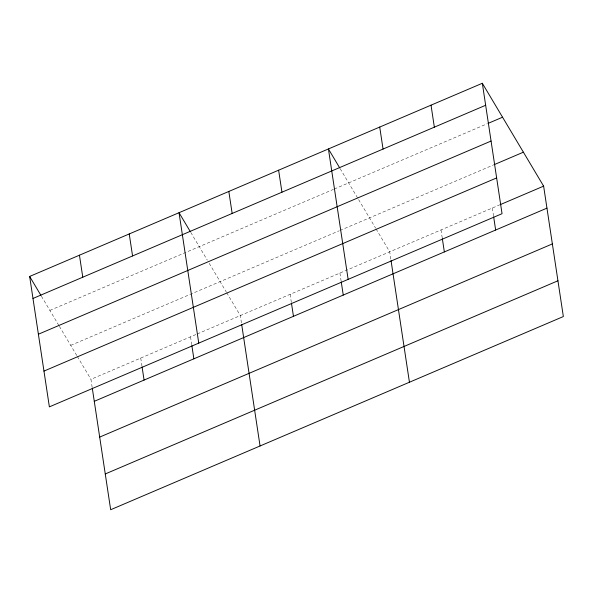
<?xml version="1.0" encoding="UTF-8"?>
<svg xmlns="http://www.w3.org/2000/svg" width="593" height="593" viewBox="0 0 593 593"><rect width="100%" height="100%" fill="white"/><g stroke="black" fill="none" stroke-linecap="round" stroke-linejoin="round"><path stroke-width="0.44" stroke-dasharray="2.96 2.22" d="M49.879 310.391L333.451 189.375M334.296 189.019L487.416 123.678M70.723 345.363L339.107 230.833M339.945 230.477L493.117 165.106M92.145 387.236L90.951 379.312L196.446 334.289M197.291 333.933L499.054 205.156M340.174 168.686L358.12 198.788M358.595 199.589L375.606 228.127M376.073 228.92L389.712 251.81L390.913 259.734M190.798 232.434L207.313 260.157M209.21 263.336L226.222 291.882M226.689 292.668L240.328 315.565L241.529 323.481M41.414 296.181L58.877 325.498M59.352 326.291L76.838 355.63M77.305 356.415L90.951 379.312M492.323 208.024L493.517 215.948M441.022 229.921L442.215 237.845M339.922 273.062L341.116 280.986M290.125 294.313L291.326 302.237M190.538 336.809L191.732 344.733M140.741 358.061L141.942 365.985"/><path stroke-width="0.89" d="M482.331 83.272L502.049 213.688L49.375 406.865L29.65 276.449L482.331 83.272L543.625 186.135L563.35 316.551L110.669 509.728L92.278 388.111M32.978 298.457L485.652 105.272M488.261 123.314L502.553 117.214M38.389 334.23L491.063 141.052M493.962 164.75L523.397 152.186M43.964 371.092L496.645 177.915M499.892 204.793L543.625 186.135M94.28 401.32L546.954 208.136M99.683 437.093L552.365 243.916M105.265 473.955L557.939 280.778M339.707 167.893L328.418 148.947L348.143 279.37M190.323 231.648L179.034 212.702L198.759 343.117M29.65 276.449L40.939 295.396M493.65 216.83L495.652 230.032M431.022 105.161L434.35 127.169M442.348 238.72L444.35 251.921M379.72 127.058L383.048 149.058M391.046 260.616L409.437 382.233M341.249 281.868L343.251 295.069M278.621 170.198L281.949 192.206M291.459 303.112L293.453 316.321M228.831 191.45L232.159 213.458M241.662 324.364L260.053 445.98M191.865 345.615L193.867 358.817M129.237 233.946L132.565 255.954M142.075 366.867L144.069 380.069M79.447 255.198L82.775 277.205"/></g></svg>
